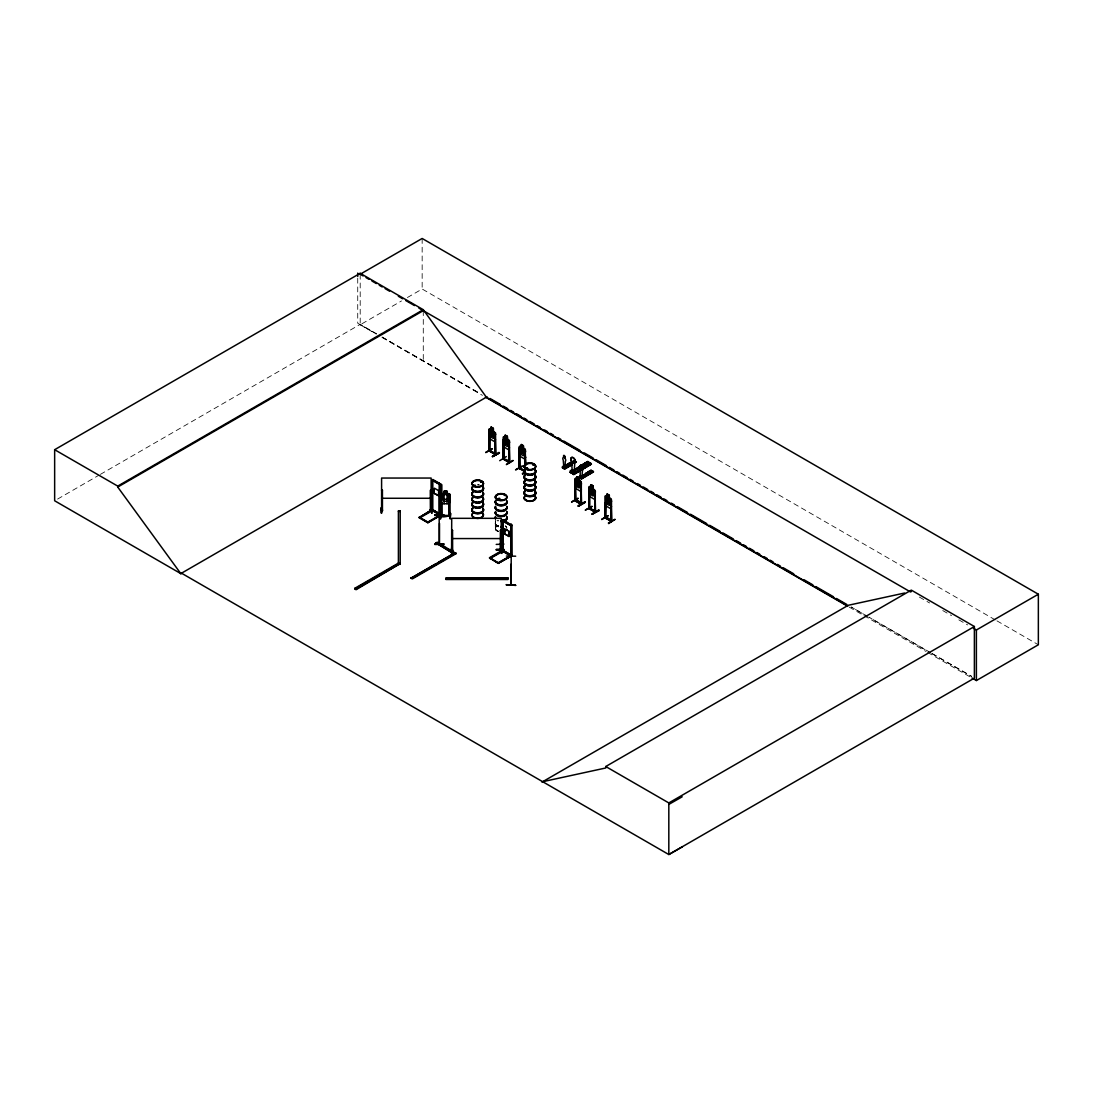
<?xml version="1.0" encoding="UTF-8"?>
<svg xmlns="http://www.w3.org/2000/svg" width="1093" height="1093" viewBox="0 0 1093 1093"><rect width="100%" height="100%" fill="white"/><g stroke="black" fill="none" stroke-linecap="round" stroke-linejoin="round"><path stroke-width="0.75" stroke-dasharray="5 3.75" d="M495.361 523.028L495.361 520.705M495.211 523.451L495.525 522.304M495.416 527.646L496.017 530.31M495.43 527.618L496.017 526.799M496.044 526.785L498.189 525.542A5.766 3.334 0 0 0 498.258 531.225A5.779 3.334 0 0 1 498.244 525.432M57.601 499.077L98.903 475.223M100.378 474.376L360.198 324.361L376.334 333.679M360.198 274.234L360.198 324.785L401.514 300.944M407.402 297.528L422.158 289.017L995.491 620.032M498.189 531.567L496.044 530.324M376.115 333.802L357.725 323.227L357.725 278.114M382.004 337.19L479.007 392.974L382.208 337.068M867.336 616.288L851.174 606.984L867.295 616.302M930.539 652.63L868.812 617.121L930.375 652.726M932.001 653.464L971.691 676.294M996.98 620.879L1038.35 644.774M919.363 597.065L929.596 602.967M942.753 610.563L951.538 615.632M958.848 619.854L967.619 624.923M931.837 653.559L971.445 676.43M360.198 324.785L376.334 334.103M382.208 337.491L482.437 395.352M849.206 607.107L862.514 614.799M864.003 615.646L926.113 651.51M927.588 652.371L970.475 677.127M505.294 526.075L506.838 527.618M495.211 523.547L495.525 524.695M495.32 523.834L495.361 528.643M495.348 520.705L495.348 523.028M423.278 310.644L423.278 361.196M422.158 238.465L422.158 289.017M498.244 526.867A5.793 3.347 0 0 1 498.244 521.074A5.875 3.388 0 0 1 496.987 520.459M498.203 526.58A5.875 3.388 0 0 1 498.203 520.705M498.244 531.54A5.793 3.347 0 0 1 498.244 525.747M505.239 526.279A5.793 3.347 0 0 1 506.728 527.782M498.244 525.924A5.793 3.347 0 0 1 497.042 520.664A5.793 3.347 0 0 0 498.244 521.279M498.203 526.293A5.875 3.388 0 0 1 498.203 520.418M477.696 484.95A5.875 3.388 0 0 1 479.212 485.06M477.696 484.677A5.779 3.334 0 0 1 479.199 484.8M506.715 527.468A5.779 3.334 0 0 0 505.226 525.965A5.766 3.334 0 0 1 506.715 527.468"/><path stroke-width="1.5" d="M565.013 467.544L565.313 461.219A2.063 1.202 59.5 0 0 565.013 458.404L564.466 455.453M572.226 471.274L571.598 461.068A3.101 1.803 59.5 0 1 571.598 457.502A3.101 1.803 59.5 0 1 574.727 459.265A3.101 1.803 59.5 0 1 574.727 462.845L574.262 472.326M581.968 477.34L582.364 470.96A2.063 1.202 59.5 0 0 581.968 468.187C580.315 464.265 585.097 466.697 581.968 467.312M571.53 470.864L573.046 470.359L572.09 471.042M564.015 466.656L565.095 467.49M572.131 471.22C573.866 471.015 570.792 475.359 571.379 470.332L572.527 470.905M580.233 477.491C582.501 471.602 579.864 484.131 580.192 469.84A2.063 1.202 59.5 0 1 580.492 467.353C578.088 460.536 593.499 471.793 580.52 465.331M580.725 475.81L579.536 477.217L581.408 478.269L582.596 476.862L582.774 477.846L580.137 476.083M580.602 476.439L580.697 476.206M569.918 464.17L570.054 463.405M570.054 464.088L571.092 463.733L569.713 463.746M586.695 473.433L587.706 473.324M587.72 474.02L587.843 473.255M439.55 515.199L439.495 515.459M439.085 544.054L439.167 542.879M501.072 545.052L500.662 543.808L501.086 545.011M501.181 548.672L500.772 549.888L500.758 537.551M511.292 556.105L498.285 563.059M510.868 564.302L510.827 585.042L511.292 584.209M475.346 485.743L473.815 485.374M475.236 485.593L473.761 485.456M480.619 481.917L481.098 481.986M498.654 499.378L497.26 499.159L498.709 498.75M498.709 499.487L498.217 498.558M504.187 495.17L504.665 495.498M526.075 468.774L526.32 468.351M533.657 464.88L532.837 464.853L533.685 464.976M432.309 480.319L441.066 485.374M431.749 510.322L440.465 515.404M441.476 514.817L441.435 503.04L441.545 514.844L427.869 522.741L419.111 517.686L432.295 509.461L441.066 514.543L432.008 509.625L432.008 479.909L432.787 479.458L441.545 484.541L441.545 494.623L441.545 484.541L440.766 484.964M440.725 514.981L432.172 509.994L441.066 515.049M501.14 521.17A5.875 3.388 0 0 0 502.657 521.047L502.725 520.965M502.152 550.968L510.882 556.214L510.977 525.159L510.841 556.884M511.346 525.364L511.415 555.818L502.52 550.763L511.278 555.818M511.469 526.061L502.657 521.06M498.217 563.196L511.961 555.476L502.63 550.134L489.527 557.703L498.285 563.401L511.961 555.504L511.893 525.146M511.305 555.203L502.425 550.285L502.425 520.569L503.204 520.104L511.92 525.268M563.578 466.998L564.316 466.492L563.168 466.287L563.168 467.763L563.278 466.219M564.179 466.588C563.141 466.41 564.712 465.891 563.947 468.077M570.901 472.695L570.232 470.837L572.022 469.785L570.491 472.039L573.292 473.624L575.082 471.52L575.342 472.982L571.899 470.659M572.759 470.236L571.543 470.236L571.543 472.449M500.772 549.834L500.608 543.904M522.358 450.603L524.257 449.524L522.891 451.587L524.326 455.357L522.468 451.874C521.607 455.262 519.079 452.543 522.003 451.067L520.664 447.447L522.331 450.384M608.104 500.061L610.085 499.077L608.719 501.14L610.154 504.911L608.295 501.427C607.585 504.829 604.812 502.138 607.831 500.608L606.478 496.987L608.255 500.293M495.498 439.577L494.76 441.722L489.691 438.812L489.036 429.276L489.787 428.743L495.566 432.951L495.566 454.702L489.063 450.944L489.295 435.642M508.655 449.674L509.447 447.734M509.447 447.638L508.71 449.783L503.654 446.859L502.985 444.004M524.927 459.06L525.665 457.011L524.859 459.101L519.79 456.177L519.202 453.281M580.533 491.167L581.326 489.227M581.394 489.186L580.574 491.276L575.519 488.352L574.85 478.83L575.615 478.297L580.602 481.262L581.244 489.172M595.275 497.192L594.537 499.337L589.482 496.413L588.881 493.517M610.632 508.546L611.493 506.565M611.424 506.51L610.673 508.655L605.618 505.731L605.03 502.835L605.618 505.731M572.759 470.864L572.623 470.195M449.004 503.586L450.029 501.181M450.125 501.195L449.086 503.736L441.927 503.736L440.985 501.195M427.363 522.372L440.862 514.584M427.773 522.591L440.93 514.967M485.77 452.625L492.328 448.84M499.72 460.686L506.305 456.587M522.427 466.219L515.554 469.894L522.126 466.11M497.78 563.032L511.483 555.189M571.612 502.152L578.156 498.394M592.119 506.455L585.247 510.13L591.805 506.346M601.696 519.558L608.227 515.759M381.389 507.903L381.457 513.232M381.402 507.589L381.457 512.945M440.78 518.792L440.793 514.42M489.036 429.276L489.063 451.026L489.432 450.07M495.061 453.622L489.063 450.207L489.719 450.589M494.938 453.636L495.798 453.8L489.951 450.671M489.281 450.767L495.785 454.565L495.129 433.962L495.266 454.182M451.491 548.003L451.573 553.331M503.572 458.609L502.944 458.227L503.928 458.486M502.944 458.964L509.516 462.749L509.447 441.012L503.736 436.804L503.053 459.06M503.176 458.09L503.9 459.251L503.832 445.725M509.68 462.558L509.078 442.023L508.86 462.448C512.385 460.508 495.006 455.972 509.188 461.519M508.764 462.366L509.078 442.023M519.981 467.763C517.645 467.135 521.361 467.804 519.708 468.665L519.161 448.103L519.749 448.444M525.036 471.015L525.214 471.507M581.394 504.242C567.035 497.643 580.096 499.323 581.298 504.256L581.326 482.505L580.561 481.234M575.478 480.619L574.891 480.278L575.71 500.621M588.772 508.518L595.275 512.262L595.275 490.552L589.496 486.385L588.813 486.891L588.84 508.628L589.072 488.202M589.441 488.667L589.51 508.928L589.059 507.63M594.674 511.21C580.82 504.105 597.652 511.073 595.343 512.303M605.809 497.861L605.563 518.26L605.358 517.003M592.119 490.976C592.898 487.683 595.466 490.497 592.584 491.823L594.005 495.594L592.146 492.11C591.217 495.457 588.922 492.847 591.696 491.29L590.343 487.669L592.023 490.62M432.814 480.073L432.787 510.417L419.657 517.973M502.835 520.432L502.794 550.599M503.231 550.503L489.527 558.345M497.192 498.982L497.93 498.558M525.979 468.378L526.689 468.077M527.017 468.61L526.43 468.009M533.329 464.949L533.329 464.32M382.509 510.035L381.689 510.062M382.509 510.773C381.402 509.01 382.031 511.497 382.441 510.745L382.427 490.333L381.594 490.333L382.427 490.333M431.202 510.035L430.191 510.007M440.834 515.349L450.125 515.513M440.834 516.087L450.125 516.06M449.086 515.718C453.171 514.694 442.556 518.191 440.862 516.306L440.93 484.705L441.026 516.06M449.182 496.031L450.029 495.839L449.182 495.839L449.278 516.005M451.6 550.653L452.639 550.845L452.543 530.433L451.696 530.433L452.543 530.433M501.332 550.845L500.293 550.326M563.633 455.371L563.537 457.557A2.063 1.202 59.5 0 0 563.223 460.044L563.797 466.766M440.985 494.596C443.007 492.506 448.308 492.738 450.179 494.678M475.264 485.948L475.236 485.237M503.736 436.804L503.053 437.296M575.615 478.297L574.891 500.58L581.544 504.078M430.191 509.83C432.814 509.707 429.508 511.661 430.191 510.226M441.804 515.582L441.668 516.333L441.763 495.867L440.93 495.867L441.763 495.867M449.182 515.322L450.029 515.322M450.07 516.279L450.029 494.555L449.004 493.776M501.14 550.899L501.236 518.328L451.71 518.328L451.6 550.845L451.6 549.916L452.639 550.312M562.991 468.05L572.91 461.792M574.126 460.413L575.779 461.724M575.792 461.724L564.015 468.61L565.627 467.066L565.805 468.05M572.554 470.81L570.013 472.381M570.232 472.149L573.757 474.485L591.395 464.088L587.802 461.519L574.645 469.73M574.358 469.73L587.802 461.779L588.717 462.599L574.795 469.99M590.889 463.828L587.802 461.779M573.798 474.485L573.552 472.709L575.342 471.657M590.944 470.523L593.485 471.916L581.695 478.816L579.358 477.299L580.561 475.715M591.34 470.728L579.905 477.819L579.194 477.422M581.599 478.652L592.884 471.384L593.458 471.916M581.408 478.652L582.774 476.958M581.462 478.693L593.335 471.739L591.094 470.373L579.536 477.6M593.308 471.616L580.97 478.406M565.013 458.404L565.095 456.519M562.403 466.615C561.829 468.105 566.625 463.91 572.828 461.738M571.598 461.068L571.461 461.15A3.101 1.803 59.5 0 1 571.461 457.584A3.101 1.803 59.5 0 1 574.59 459.347A3.101 1.803 59.5 0 1 574.59 462.926L574.727 462.845M568.702 463.61C574.604 466.192 566.16 464.074 569.89 462.899L572.104 464.334L569.89 462.899M572.664 461.451L562.212 467.613L564.78 469.047L572.117 464.716M571.803 462.858L562.827 467.845M565.805 467.176L564.439 467.777M564.302 468.788L572.104 464.156M576.339 461.656L575.15 462.366M564.453 468.87L571.967 464.539M580.492 465.536L580.588 467.298M571.653 471.179L572.022 469.785M584.769 467.135C582.473 470.933 577.487 464.211 581.872 465.891M588.143 465.153C586.941 468.091 580.192 464.279 584.837 463.282L588.143 465.413L584.837 463.282M591.122 463.391C589.919 466.328 583.17 462.517 587.802 461.519M588.458 462.148L570.601 472.682L588.662 462.599M590.493 463.282L572.636 473.815L591.135 463.787M573.292 474.184L591.135 463.651M573.729 474.444L591.381 464.101M585.657 473.406C591.573 475.988 583.129 473.87 586.845 472.695L589.059 473.952M587.911 472.08C593.827 474.663 585.383 472.545 589.1 471.37L591.313 472.804L589.1 471.37M589.892 470.905C595.808 473.488 587.365 471.37 591.094 470.209M579.481 477.573L591.381 470.769M593.308 471.452L581.148 478.297M181.602 573.238L180.892 573.661L54.65 500.772L54.65 449.701L360.198 273.291L423.278 309.702L486.358 397.196L847.512 605.713M360.198 273.291L360.198 274.234L422.158 238.465L1038.35 594.223L1038.35 644.774L976.391 680.543L971.964 677.974M54.65 449.701L117.73 486.112L423.278 309.702M682.196 846.911L668.82 854.535L181.52 573.197L180.796 573.606L117.73 487.054L423.278 310.644M180.796 573.606L487.068 396.786M491.331 427.226L491.331 429.713L490.183 429.959L490.183 434.604L491.263 437.214L493.271 438.375L494.35 437.009L494.35 432.363L493.271 430.915L493.339 428.388L491.181 427.144L493.339 428.388L493.408 430.833M489.295 430.587L489.883 430.929M495.716 434.304L494.897 434.099M489.691 438.812L489.172 435.929M505.144 437.692L505.144 435.205L507.371 436.408L508.3 445.07L507.22 446.436L505.212 445.275L504.133 442.665L504.133 438.02L505.212 437.815L505.212 435.164L507.371 436.408M509.68 462.585L503.245 458.869L503.012 438.785L503.832 438.99M507.371 438.894L507.22 436.49M508.682 439.741L509.516 441.012M489.65 431.066L489.65 451.286L489.951 450.453M509.68 442.364L508.86 442.146M499.009 452.379C478.625 464.47 513.136 445.206 492.752 456.683M434.167 493.339L438.717 495.757L438.717 490.702L434.345 488.175L434.167 493.339L438.717 495.757M438.717 490.702L438.539 495.867M503.846 459.183L503.613 439.126M523.506 448.212L524.449 449.742L524.449 454.387L523.369 455.754L521.361 454.592L520.282 451.983L521.279 444.523L523.438 445.766L523.438 448.253L523.369 445.807L521.361 444.482L521.361 447.133M525.596 450.371L524.9 449.018L525.596 465.29M524.995 471.766L525.227 451.341L525.815 465.167M525.815 451.682L524.995 451.464M512.959 460.426L506.346 464.58L512.959 460.713M432.309 509.57L419.179 517.576L432.787 509.789M525.227 470.823L519.817 468.173L525.159 470.987M525.159 472.026L522.495 473.897L525.487 472.586M522.495 473.897L525.159 472.313L522.509 473.488M354.747 588.348L398.521 563.073L399.806 563.81L356.017 589.728L354.747 588.348L356.017 589.086L399.806 563.81M354.747 588.99L367.876 581.408M370.8 579.714L381.02 573.825M383.93 572.131L398.521 563.715L399.806 564.453M436.011 542.907L437.296 542.169L456.082 553.645L412.293 578.921L411.023 578.197L454.797 552.921L453.527 553.645L436.011 542.907L453.527 553.645M436.011 543.535L437.296 542.811L444.591 547.019M577.008 476.698L579.235 477.901L580.164 481.917L580.164 486.563L579.099 487.929L577.077 486.768L576.011 484.158L576.011 479.513L577.077 479.308L577.077 476.657L579.235 477.901M411.023 578.197L435.834 563.865M438.744 562.185L453.349 553.755M411.023 577.555L412.293 578.293L456.082 553.017M580.766 503.928L580.957 483.516L581.558 504.051M581.544 483.857L580.725 483.639M504.57 528.93L504.761 533.876L509.133 536.403L509.133 531.348L504.57 528.93L504.57 533.985L509.133 536.403M511.182 525.624L511.961 525.159M509.133 531.348L508.955 536.513M591.04 484.705L593.185 485.948L591.04 484.705L589.96 492.219L591.04 494.828L593.048 495.99L594.127 494.623L593.048 486.043M590.971 487.246L591.108 484.841M593.116 488.489L593.185 485.948M594.906 496.618L594.715 511.975L594.906 491.563L595.576 512.166L589.168 508.436M595.507 491.905L594.688 491.7M575.779 500.225L581.613 503.381L580.889 502.958M578.252 505.69C598.923 494.186 564.63 514.284 584.837 501.919M578.279 506.045L584.837 502.206M578.58 506.237L585.138 502.452M503.204 520.104L503.204 551.077L490.019 558.55M607.107 494.077L609.266 495.32L609.197 497.848L610.263 499.296L610.263 503.941L609.197 505.308L607.175 504.146L606.109 501.537L607.175 494.036L609.334 495.279L609.334 497.766M605.016 517.932L604.948 496.208L605.713 495.675L610.727 498.572M611.096 521.115L611.055 500.895L611.711 521.498L604.935 517.904M611.643 501.236L610.823 501.018M592.174 514.134C612.708 501.564 578.183 522.14 599.101 510.54M605.877 517.385L605.153 516.962M608.678 523.615L614.894 519.243M541.964 782.123L848.236 605.29L904.662 593.021M542.674 781.7L605.754 767.983L605.754 766.521L911.302 590.111L974.382 626.521L974.382 678.125L668.82 854.535L668.82 802.931L974.382 626.521M911.302 591.573L910.592 591.996L418.879 308.103M973.467 628.297L976.391 629.992L1038.35 594.223M668.82 804.407L682.196 796.783M587.856 473.815L587.023 473.884M582.501 467.298L583.252 466.506L581.941 466.151M526.566 468.241L527.386 468.432M527.168 484.486L526.402 484.418M495.17 453.445L495.471 454.702M575.055 500.321L575.123 480.141M430.246 510.527L431.12 510.745L431.12 478.051L381.594 478.051L381.594 510.745M451.723 549.902L452.639 550.845L451.805 550.872M501.332 550.653L500.293 550.845L500.389 530.433L501.236 530.624L500.389 530.433M427.95 522.591L419.384 517.508M428.374 522.372L419.247 517.112M498.367 563.237L489.801 558.154M498.777 563.032L489.527 557.703M500.485 550.599L501.236 550.845M526.621 468.009L527.714 468.378L526.621 469.006M497.902 498.681L498.613 499.05L497.616 499.132M498.285 499.501L497.479 499.378M489.609 451.286L489.883 435.984M519.394 447.966L519.161 468.405L519.202 446.613L519.885 446.122L524.872 449.086M589.168 507.699L589.51 508.19M605.221 517.74L605.221 502.575M605.563 518.26L605.809 502.917M605.016 517.194L611.493 521.621L611.493 499.884L610.659 498.613M430.382 510.773L430.287 490.347L431.12 490.333M439.495 495.293L439.509 516.046M431.257 507.589L431.762 513.314M430.287 510.568L431.216 510.554M450.22 518.724L450.603 513.45M434.7 515.049L443.977 515.022L434.7 515.472M434.686 515.172L443.977 515.295M450.097 513.054L450.152 518.833L450.562 513.423M439.495 523.397L439.495 544.164M434.7 543.795L443.977 543.795M503.969 544.095L496.222 544.41M501.304 548.071L501.441 553.359M504.023 549.465L496.29 549.478L496.29 550.203L504.023 549.902M496.29 549.519L504.023 549.533M506.387 556.05L515.677 556.2M506.387 584.659L515.677 585.342L506.387 584.728M506.387 585.015L515.677 585.329M444.141 491.29L446.982 491.29M441.955 493.708L444.141 493.722L442.61 494.61L442.61 499.255L444.141 501.25L446.982 501.25L448.499 499.255L448.499 494.61L446.982 493.776L449.1 493.708M444.141 494.61L446.982 494.61M381.594 498.271L431.12 498.271M444.141 499.255L446.982 499.255M398.399 511.374L400.202 511.374M451.71 538.562L501.236 538.562M398.399 563.073L400.202 563.073M445.971 578.457L507.89 578.457M445.971 578.866L507.89 578.866M449.278 516.279L449.182 495.839M519.448 468.159L523.875 470.782M440.561 484.5L440.561 514.83M431.667 507.917L431.721 513.273M501.769 548.017L501.878 553.413M495.225 454.196L495.129 440.698M611.397 521.634C613.159 518.929 597.639 514.216 610.864 520.569M480.66 481.835L481.344 481.849M501.031 544.587L501.086 549.834L501.086 537.551M511.196 584.468L511.196 523.902M586.026 462.571L589.346 464.457M583.047 464.334L586.367 466.205M574.126 460.577L576.366 461.943M579.673 466.315L582.993 468.187M562.567 467.421L564.439 468.473M360.198 274.234L363.136 275.928M366.073 277.622L369.01 279.316M371.934 281.01L376.334 283.552M379.271 285.246L382.208 286.94M385.146 288.634L389.545 291.175M398.344 296.258L402.743 298.799M405.681 300.493L414.479 305.562M490.019 398.48L500.334 404.437M503.286 406.145L507.712 408.7M510.65 410.394L513.601 412.102M516.552 413.796L520.978 416.351M523.93 418.059L526.867 419.767M529.818 421.461L534.245 424.016M537.196 425.724L540.133 427.418M544.56 429.973L547.511 431.68M550.462 433.374L553.4 435.082M557.826 437.637L560.777 439.331M563.728 441.039L579.946 450.398M584.359 452.953L593.212 458.063M596.15 459.757L606.478 465.714M609.416 467.421L613.842 469.976M616.794 471.67L619.745 473.378M622.696 475.086L627.109 477.627M630.06 479.335L633.011 481.043M637.424 483.584L640.375 485.292M643.326 487L647.753 489.555M650.704 491.249L653.641 492.957M656.592 494.651L661.019 497.206M663.97 498.914L666.908 500.608M671.334 503.163L674.285 504.87M677.236 506.565L687.552 512.521M690.503 514.229L706.72 523.588M709.658 525.296L719.986 531.253M722.924 532.947L733.253 538.917M736.19 540.611L740.617 543.166M743.568 544.874L746.519 546.568M749.47 548.276L753.883 550.831M756.834 552.525L759.785 554.233M764.198 556.788L767.149 558.482M770.1 560.19L773.052 561.884M777.478 564.439L780.416 566.147M783.367 567.841L793.682 573.811M804.011 579.768L812.85 584.864M815.802 586.572L833.494 596.778M836.432 598.486L846.761 604.443M485.388 397.06L847.731 606.26M492.028 448.731L485.825 452.311M499.323 452.939L492.478 456.519M577.855 498.285L571.653 501.865M599.101 510.554L592.215 513.778M607.954 515.664L601.751 519.243M523.656 470.919L519.202 468.378M502.602 520.459L511.551 525.487L502.425 520.569M432.008 479.909L441.135 484.827L432.186 479.8L432.241 510.185M447.502 548.7L456.082 553.645M605.754 766.521L668.82 802.931M610.823 521.265L611.055 507.63M575.669 500.649L575.71 487.218M591.668 470.919L579.959 477.846M451.6 550.107L452.543 549.916M608.336 523.041L614.935 519.585M580.67 503.9L580.957 483.516M441.094 501.181L441.927 503.736M440.342 514.789L440.342 518.874M381.443 507.548L381.525 513.327M443.99 544.423L434.7 544.464M976.391 629.992L976.391 680.543M607.257 494.159L607.257 496.646M589.66 488.544L589.51 508.928M582.596 476.862L582.596 477.573M580.233 476.015L580.137 477.559M579.167 477.942L579.099 480.469M575.082 471.52L575.082 472.572M572.145 461.752L570.942 462.462M565.627 467.066L565.627 467.777M525.227 451.341L525.227 464.826M519.981 455.057L519.817 468.706M502.657 520.432L502.657 550.831M491.263 427.103L491.263 429.754M450.125 494.514L450.179 501.359M447.023 503.736L447.078 491.153L444.031 491.153L444.141 503.75M439.181 482.997L439.181 544.164M357.725 273.1L357.725 276.447M117.73 486.112L117.73 487.054M506.715 511.565A5.766 3.334 0 0 1 501.14 515.759A5.766 3.334 0 0 1 495.566 511.565M506.81 501.291A5.875 3.388 0 0 1 501.14 505.553A5.875 3.388 0 0 1 495.457 501.291M496.987 499.761A5.875 3.388 0 0 1 499.61 498.886M506.728 501.619A5.793 3.347 0 0 1 501.14 505.827A5.793 3.347 0 0 1 495.539 501.619M497.042 500.116A5.793 3.347 0 0 1 498.244 499.583M506.81 501.004A5.875 3.388 0 0 1 501.14 505.267A5.875 3.388 0 0 1 495.457 501.004M496.987 499.474A5.875 3.388 0 0 1 499.61 498.599M506.728 500.69A5.793 3.347 0 0 1 501.14 504.898A5.793 3.347 0 0 1 495.539 500.69M497.042 499.187A5.793 3.347 0 0 1 499.638 498.326M506.728 507.193A5.793 3.347 0 0 1 501.14 511.415A5.793 3.347 0 0 1 495.539 507.193M506.81 506.865A5.875 3.388 0 0 1 501.14 511.128A5.875 3.388 0 0 1 495.457 506.865M506.81 506.578A5.875 3.388 0 0 1 501.14 510.841A5.875 3.388 0 0 1 495.457 506.578M506.715 506.264A5.779 3.334 0 0 1 501.14 510.472A5.779 3.334 0 0 1 495.553 506.264M506.742 511.879A5.807 3.347 0 0 1 501.14 516.087A5.766 3.334 0 0 1 495.566 511.92M495.525 511.879A5.807 3.347 0 0 0 501.14 516.087A5.766 3.334 0 0 0 506.715 511.92M506.715 512.385A5.766 3.334 0 0 1 501.14 516.579A5.766 3.334 0 0 1 495.566 512.385M506.728 517.522A5.793 3.347 0 0 1 504.037 521.279M502.63 521.621A5.793 3.347 0 0 1 501.14 521.73M495.348 518.383A5.793 3.347 0 0 1 495.539 517.522M506.728 516.593A5.793 3.347 0 0 1 501.14 520.801M495.539 518.314A5.793 3.347 0 0 1 495.539 516.593M506.81 517.194A5.875 3.388 0 0 1 504.078 521.006M502.657 521.334A5.875 3.388 0 0 1 501.14 521.457M495.457 518.943A5.875 3.388 0 0 1 495.457 517.194M506.81 516.893A5.875 3.388 0 0 1 504.078 520.719M495.457 518.656A5.875 3.388 0 0 1 495.457 516.893M502.63 526.252A5.779 3.334 0 0 1 501.14 526.375M506.715 522.167A5.779 3.334 0 0 1 506.92 523.028M502.63 527.195A5.779 3.334 0 0 1 501.14 527.304M501.14 531.649A5.752 3.32 0 0 0 506.701 529.19A5.807 3.347 0 0 1 501.14 531.813M502.657 526.922A5.875 3.388 0 0 1 501.14 527.031M502.657 526.635A5.875 3.388 0 0 1 501.14 526.744M506.81 522.481A5.875 3.388 0 0 1 507.015 523.356M506.742 529.504A5.807 3.347 0 0 1 501.14 531.99M482.778 492.506A5.875 3.388 0 0 1 477.696 497.602A5.875 3.388 0 0 1 472.613 492.506M482.71 492.861A5.793 3.347 0 0 1 477.696 497.875A5.793 3.347 0 0 1 472.682 492.861M482.696 497.233A5.766 3.334 0 0 1 477.696 502.233A5.766 3.334 0 0 1 472.695 497.233M482.723 497.534A5.807 3.347 0 0 1 477.696 502.561A5.807 3.347 0 0 1 472.668 497.534M482.778 486.931A5.875 3.388 0 0 1 477.696 492.014A5.875 3.388 0 0 1 472.613 486.931M482.696 491.932A5.779 3.334 0 0 1 477.696 496.932A5.779 3.334 0 0 1 472.695 491.932M482.696 487.287A5.779 3.334 0 0 1 477.696 492.287A5.779 3.334 0 0 1 472.695 487.287M482.778 492.219A5.875 3.388 0 0 1 477.696 497.315A5.875 3.388 0 0 1 472.613 492.219M482.778 486.645A5.875 3.388 0 0 1 477.696 491.727A5.875 3.388 0 0 1 472.613 486.645M482.696 486.344A5.779 3.334 0 0 1 477.696 491.358A5.779 3.334 0 0 1 472.695 486.344M482.778 508.409A5.875 3.388 0 0 1 477.696 513.505A5.875 3.388 0 0 1 472.613 508.409M482.696 508.764A5.779 3.334 0 0 1 477.696 513.778A5.779 3.334 0 0 1 472.695 508.764M482.696 513.136A5.766 3.334 0 0 1 477.696 518.137A5.766 3.334 0 0 1 472.695 513.136M482.696 498.039A5.766 3.334 0 0 1 477.696 503.04A5.766 3.334 0 0 1 472.695 498.039M482.723 513.437A5.807 3.347 0 0 1 477.696 518.465A5.807 3.347 0 0 1 472.668 513.437M482.723 497.752A5.807 3.347 0 0 1 477.696 502.78A5.807 3.347 0 0 1 472.668 497.752M482.778 502.835A5.875 3.388 0 0 1 477.696 507.917A5.875 3.388 0 0 1 472.613 502.835M482.696 507.835A5.779 3.334 0 0 1 477.696 512.836A5.779 3.334 0 0 1 472.695 507.835M482.696 503.19A5.779 3.334 0 0 1 477.696 508.19A5.779 3.334 0 0 1 472.695 503.19M482.778 508.122A5.875 3.388 0 0 1 477.696 513.218A5.875 3.388 0 0 1 472.613 508.122M482.778 502.548A5.875 3.388 0 0 1 477.696 507.63A5.875 3.388 0 0 1 472.613 502.548M482.696 502.247A5.779 3.334 0 0 1 477.696 507.261A5.779 3.334 0 0 1 472.695 502.247M535.01 475.441A5.875 3.388 0 0 1 529.914 480.524A5.875 3.388 0 0 1 524.831 475.441M534.928 475.783A5.779 3.334 0 0 1 529.914 480.797A5.779 3.334 0 0 1 524.913 475.783M534.901 480.155A5.752 3.32 0 0 1 529.914 485.142A5.752 3.32 0 0 1 524.927 480.155M534.942 480.455A5.793 3.347 0 0 1 529.914 485.47A5.793 3.347 0 0 1 524.9 480.455M535.01 469.853A5.875 3.388 0 0 1 529.914 474.949A5.875 3.388 0 0 1 524.831 469.853M534.942 474.854A5.793 3.347 0 0 1 529.914 479.868A5.793 3.347 0 0 1 524.9 474.854M534.942 470.209A5.793 3.347 0 0 1 529.914 475.223A5.793 3.347 0 0 1 524.9 470.209M535.01 475.154A5.875 3.388 0 0 1 529.914 480.237A5.875 3.388 0 0 1 524.831 475.154M535.01 469.566A5.875 3.388 0 0 1 529.914 474.663A5.875 3.388 0 0 1 524.831 469.566M534.928 469.28A5.779 3.334 0 0 1 529.914 474.28A5.779 3.334 0 0 1 524.913 469.28M535.01 491.344A5.875 3.388 0 0 1 529.914 496.427A5.875 3.388 0 0 1 524.831 491.344M534.942 480.688A5.807 3.347 0 0 1 529.914 485.716A5.807 3.347 0 0 1 524.9 480.688M534.928 491.686A5.779 3.334 0 0 1 529.914 496.7A5.779 3.334 0 0 1 524.913 491.686M524.927 496.058A5.752 3.32 0 0 0 529.914 501.045A5.752 3.32 0 0 0 534.901 496.058A5.807 3.347 0 0 1 529.914 501.195A5.807 3.347 0 0 1 524.9 496.167M534.901 480.975A5.752 3.32 0 0 1 529.914 485.961A5.752 3.32 0 0 1 524.927 480.975M534.942 496.359A5.807 3.347 0 0 1 529.914 501.386A5.807 3.347 0 0 1 524.9 496.359M535.01 485.757A5.875 3.388 0 0 1 529.914 490.853A5.875 3.388 0 0 1 524.831 485.757M534.942 490.757A5.793 3.347 0 0 1 529.914 495.771A5.793 3.347 0 0 1 524.9 490.757M534.942 486.112A5.793 3.347 0 0 1 529.914 491.126A5.793 3.347 0 0 1 524.9 486.112M535.01 491.058A5.875 3.388 0 0 1 529.914 496.14A5.875 3.388 0 0 1 524.831 491.058M535.01 485.47A5.875 3.388 0 0 1 529.914 490.566A5.875 3.388 0 0 1 524.831 485.47M534.928 485.183A5.779 3.334 0 0 1 529.914 490.183A5.779 3.334 0 0 1 524.913 485.183M494.241 437.91L492.369 434.495C491.659 437.897 488.885 435.219 491.905 433.689L490.566 430.068L492.328 433.361C493.121 430.082 495.689 432.883 492.793 434.222L494.241 437.91M508.204 445.958L506.319 442.556C505.526 445.93 503.012 443.334 505.868 441.736L504.515 438.115L506.291 441.422C507.07 438.129 509.639 440.944 506.756 442.269L508.204 445.958M580.069 487.451L578.197 484.049C577.241 487.355 574.877 484.773 577.732 483.229L576.38 479.622L578.156 482.915C578.948 479.636 581.517 482.437 578.621 483.762L580.069 487.451M446.477 491.713L444.646 491.713L444.646 492.533L446.477 492.533L446.477 491.713M400.202 510.745L398.399 510.745L398.399 563.715L400.202 563.715L400.202 510.745M507.89 577.814L445.971 577.814L445.971 579.495L507.89 579.495L507.89 577.814M492.902 428.634L491.618 427.896L492.902 429.467L492.902 428.634M506.865 436.694L505.567 435.943L506.865 437.528L506.865 436.694M523 446.012L521.716 445.261L523 446.846L523 446.012M578.73 478.188L577.446 477.436L578.73 479.021L578.73 478.188M592.693 486.248L591.395 485.497L592.693 487.068L592.693 486.248M608.828 495.566L607.544 494.815L608.828 496.4L608.828 495.566M493.271 431.749L491.263 430.587L491.263 435.233L493.271 436.394L493.271 431.749M507.22 439.796L505.212 438.648L505.212 443.28L507.22 444.441L507.22 439.796M523.369 449.127L521.361 447.966L521.361 452.611L523.369 453.773L523.369 449.127M579.099 481.303L577.077 480.141L577.077 484.786L579.099 485.948L579.099 481.303M593.048 489.35L591.04 488.188L591.04 492.834L593.048 493.995L593.048 489.35M609.197 498.681L607.175 497.52L607.175 502.152L609.197 503.313L609.197 498.681M498.244 499.761A5.793 3.347 0 0 0 506.933 496.864A5.793 3.347 0 0 0 498.244 493.968A5.793 3.347 0 0 0 498.244 499.761M498.244 500.239A5.779 3.334 0 0 0 506.92 497.342A5.779 3.334 0 0 0 498.244 494.46A5.779 3.334 0 0 0 498.244 500.239M498.23 499.979A5.807 3.347 0 0 0 506.933 497.069A5.807 3.347 0 0 0 498.23 494.173A5.807 3.347 0 0 0 498.23 499.979M474.799 486.235A5.793 3.347 0 0 0 483.489 483.338A5.793 3.347 0 0 0 474.799 480.442A5.793 3.347 0 0 0 474.799 486.235M474.813 486.686A5.766 3.334 0 0 0 483.461 483.803A5.766 3.334 0 0 0 474.813 480.92A5.766 3.334 0 0 0 474.813 486.686M474.799 486.426A5.807 3.347 0 0 0 483.502 483.516A5.807 3.347 0 0 0 474.799 480.619A5.807 3.347 0 0 0 474.799 486.426M525.829 468.624A5.779 3.334 0 0 0 535.502 467.121A5.779 3.334 0 0 0 528.425 463.036A5.779 3.334 0 0 0 525.829 468.624M527.045 469.621A5.752 3.32 0 0 0 535.679 466.738A5.752 3.32 0 0 0 527.045 463.856A5.752 3.32 0 0 0 527.045 469.621M527.017 469.362A5.807 3.347 0 0 0 535.72 466.465A5.807 3.347 0 0 0 527.017 463.555A5.807 3.347 0 0 0 527.017 469.362"/></g></svg>
